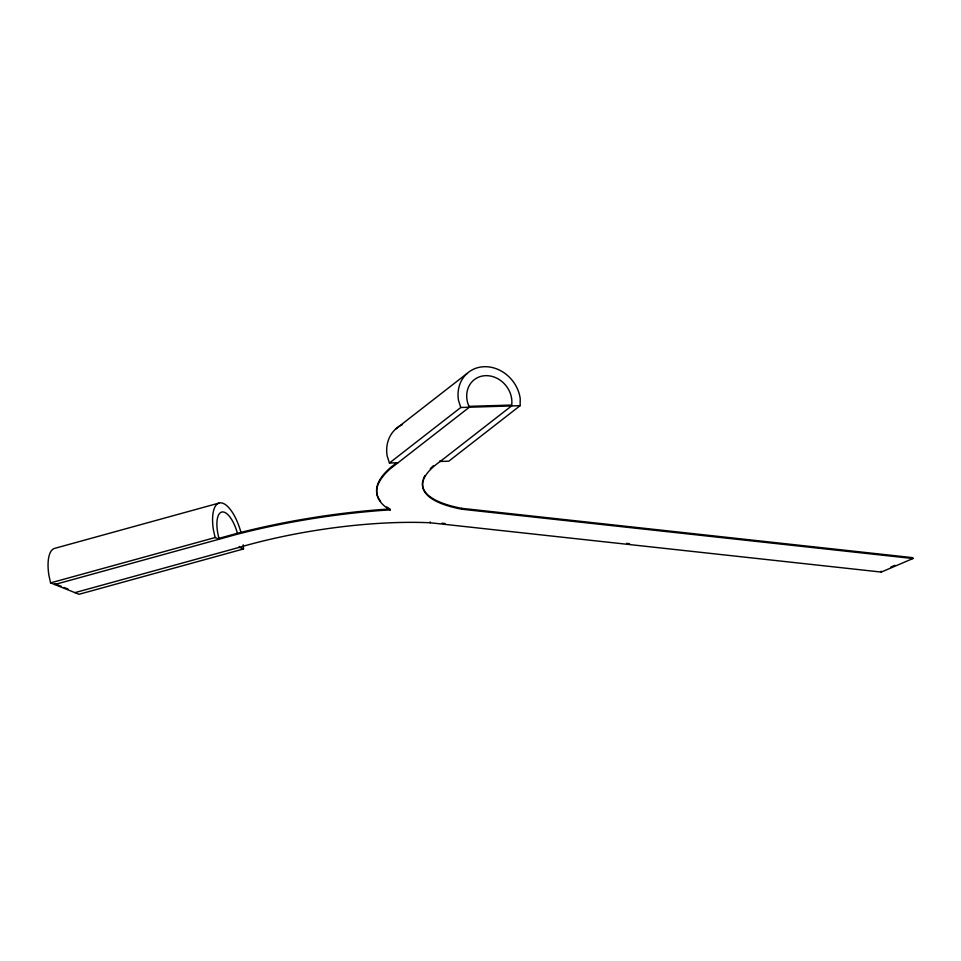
<?xml version="1.0" encoding="UTF-8"?>
<svg xmlns="http://www.w3.org/2000/svg" width="961" height="961" viewBox="0 0 961 961"><rect width="100%" height="100%" fill="white"/><g stroke="black" fill="none" stroke-linecap="round" stroke-linejoin="round"><path stroke-width="1.44" d="M440.078 460.571L440.21 461.46L448.775 461.196L520.141 405.674L520.213 398.491A33.875 29.563 52.1 0 0 484.296 366.706A33.875 29.563 52.1 0 0 458.505 400.389L460.787 407.488L389.433 463.01L387.151 455.91A33.875 29.563 52.1 0 1 402.335 424.654M395.632 429.062L466.986 373.541M396.821 462.685L390.502 467.599A228.189 59.834 -8.8 0 0 380.568 501.282M422.924 480.344A181.809 47.666 -8.8 0 0 461.76 508.345L912.818 557.656L912.95 558.533L461.905 509.234A181.809 47.666 -8.8 0 1 440.21 461.46L511.564 405.938A24.493 21.382 52.1 0 0 485.677 375.655A24.493 21.382 52.1 0 0 469.364 407.224L390.634 468.487A228.189 59.834 -8.8 0 0 386.815 507.864L390.226 509.895L390.094 509.006L380.496 509.618A228.189 59.834 -8.8 0 0 236.082 533.631L219.096 538.316L219.228 539.193L215.132 537.547L50.609 582.883L48.939 575.519A33.875 13.214 74.6 0 1 54.284 548.479L218.808 503.132M890.787 567.074L894.919 565.308M74.91 592.649L239.433 547.314A181.809 47.666 -8.8 0 1 430.24 522.772L881.285 572.071L912.95 558.533M243.205 544.815L243.529 548.959L79.018 594.294L50.609 582.883M390.226 509.895L380.628 510.507A228.189 59.834 -8.8 0 0 236.214 534.508L54.705 584.528L54.573 583.651L61.312 586.354M460.787 407.488L520.141 405.674M389.433 463.01L398.01 462.746M442.012 523.18L444.991 523.517M626.608 543.361L629.575 543.686M243.529 548.959L239.433 547.314L239.289 546.425M64.003 587.435L68.039 589.057M386.682 506.976L388.953 508.333M215.132 537.547L213.462 530.184A33.875 13.214 74.6 0 1 220.886 502.843A33.875 13.214 74.6 0 1 240.755 531.685M881.153 571.194L881.285 572.071M511.564 405.938L511.432 405.049L469.22 406.347L469.364 407.224M461.76 508.345L461.905 509.234M430.108 521.883L430.24 522.772M219.228 539.193A24.493 9.55 74.6 0 1 221.39 512.153A24.493 9.55 74.6 0 1 237.271 532.79M423.272 479.167A181.809 47.666 -8.8 0 1 424.93 475.587M430.324 468.68A181.809 47.666 -8.8 0 1 433.543 465.653"/></g></svg>
